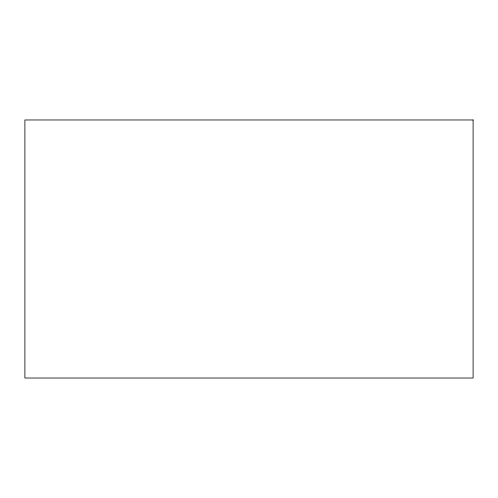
<?xml version="1.0" encoding="UTF-8"?>
<svg xmlns="http://www.w3.org/2000/svg" width="498" height="498" viewBox="0 0 498 498"><rect width="100%" height="100%" fill="white"/><g stroke="black" fill="none" stroke-linecap="round" stroke-linejoin="round"><path stroke-width="0.75" d="M473.1 119.974L24.9 119.974L24.9 378.026L473.1 378.026L473.1 119.974"/></g></svg>
